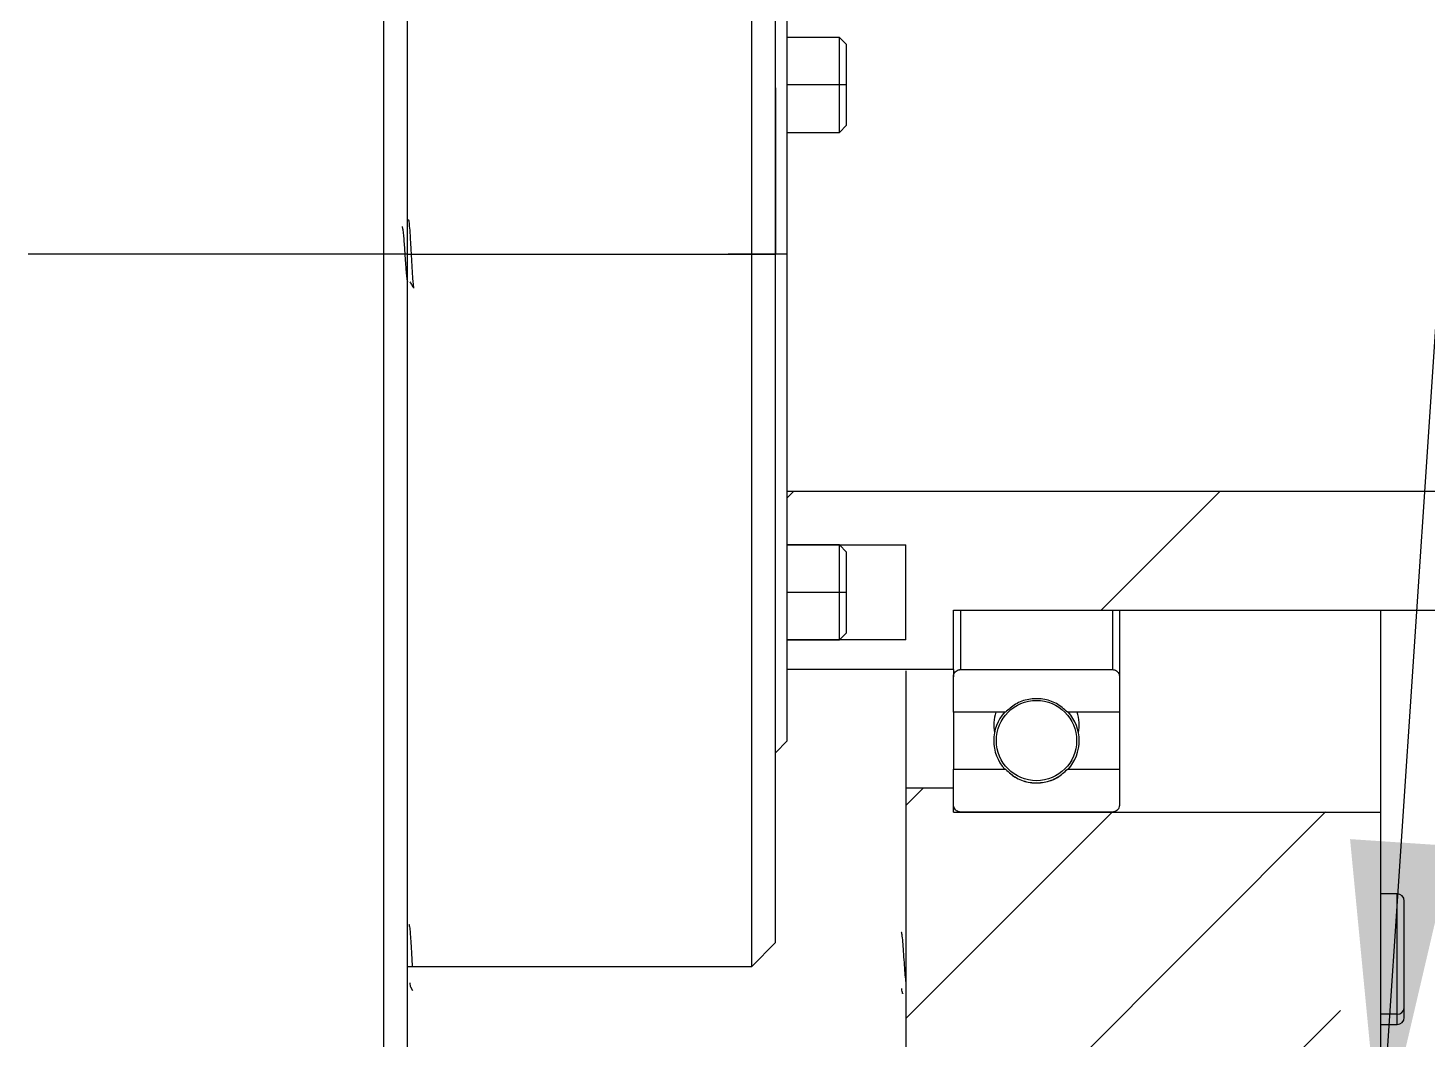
# Model space of a CAD drawing. Header units: millimetres. Extents: x 2 to 1187, y 2 to 839.
# Drawn here: x 599.64 to 614.39, y 748.34 to 759 of the extents above; entities that cross this region are included whole.
import ezdxf

# ---------------------------------------------------------------- set-up
doc = ezdxf.new("R2010")
doc.units = ezdxf.units.MM
doc.dimstyles.new('SLDDIMSTYLE0', dxfattribs={"dimtxt": 0.18, "dimasz": 3.302, "dimexe": 0, "dimexo": 0.0625, "dimgap": 0, "dimtad": 0, "dimtih": 1, "dimtoh": 1, "dimdec": 0, "dimrnd": 1e-09, "dimzin": 0, "dimdsep": 46, "dimtxsty": 'Standard', "dimsah": 1, "dimcen": 0.09, "dimadec": 0, "dimazin": 0, "dimtfac": 3.302, "dimtdec": 0, "dimtofl": 0, "dimtmove": 0, "dimatfit": 3, "dimfxl": 1, "dimfrac": 2, "dimtolj": 1, "dimtzin": 0, "dimarcsym": 0})

# ---------------------------------------------------------------- blocks, each defined once
blk = doc.blocks.new('SW_HATCH_0')
at = {"color": 0, "linetype": 'Continuous', "lineweight": 18}
for p, q in [((-65.632, 136.424), (-65.698, 136.358)), ((-61.142, 136.424), (-62.392, 135.174)), ((-64.267, 133.299), (-64.448, 133.118)), ((-62.272, 133.049), (-64.448, 130.873)), ((-60.027, 133.049), (-64.227, 128.849)), ((-59.871, 130.96), (-61.982, 128.849))]:
    blk.add_line(p, q, dxfattribs=at)

msp = doc.modelspace()

# ---------------------------------------------------------------- linework, layer by layer
at = {"color": 7, "linetype": 'Continuous', "lineweight": 25}
for p, q in [((608.1858, 758.8962), (607.6358, 758.8962)), ((608.2608, 758.8212), (608.1858, 758.8962)), ((608.1858, 758.3962), (607.6358, 758.3962)), ((608.2608, 758.3962), (608.1858, 758.3962)), ((607.6358, 757.8962), (608.1858, 757.8962)), ((608.1858, 757.8962), (608.2608, 757.9712)), ((603.3858, 756.6149), (599.6358, 756.6149)), ((603.6358, 756.6149), (603.3858, 756.6149)), ((603.6358, 756.6149), (607.2608, 756.6149)), ((607.5108, 756.6149), (607.0108, 756.6149)), ((607.2608, 756.6149), (607.5108, 756.6149)), ((607.6358, 756.6149), (607.5108, 756.6149)), ((638.8858, 754.1149), (607.6358, 754.1149)), ((608.1858, 753.5524), (607.6358, 753.5524)), ((607.6358, 753.5524), (608.8858, 753.5524)), ((608.2608, 753.4774), (608.1858, 753.5524)), ((608.8858, 752.5524), (608.8858, 753.5524)), ((608.1858, 753.0524), (607.6358, 753.0524)), ((608.2608, 753.0524), (608.1858, 753.0524)), ((609.3858, 752.8649), (638.8858, 752.8649)), ((609.3858, 752.2399), (609.3858, 752.8649)), ((609.4608, 752.8649), (609.4608, 752.2399)), ((611.0608, 752.8649), (611.0608, 752.2399)), ((611.1358, 752.8649), (611.1358, 752.1649)), ((613.8858, 752.8649), (613.8858, 750.7399)), ((607.6358, 752.5524), (608.1858, 752.5524)), ((608.8858, 752.5524), (607.6358, 752.5524)), ((608.1858, 752.5524), (608.2608, 752.6274)), ((609.3858, 752.2399), (607.6358, 752.2399)), ((608.8858, 752.2261), (608.8858, 750.9899)), ((609.3858, 752.2399), (609.3858, 752.1649)), ((609.3858, 752.2399), (609.3858, 752.1649)), ((609.3858, 751.7899), (609.3858, 752.1649)), ((609.4608, 752.2399), (611.0608, 752.2399)), ((611.1358, 752.1649), (611.1358, 751.7899)), ((609.9338, 751.7899), (609.3858, 751.7899)), ((611.1358, 751.7899), (610.5877, 751.7899)), ((607.5108, 751.3649), (607.6358, 751.4899)), ((609.3858, 751.1899), (609.9338, 751.1899)), ((609.3858, 750.8149), (609.3858, 751.1899)), ((609.9338, 751.1906), (609.9338, 751.1899)), ((610.5877, 751.1906), (610.5912, 751.1924)), ((610.5877, 751.1906), (610.5877, 751.1899)), ((610.5877, 751.1899), (611.1358, 751.1899)), ((611.1358, 751.1899), (611.1358, 750.8149)), ((608.8858, 750.9899), (608.8858, 746.5399)), ((609.3858, 750.9899), (608.8858, 750.9899)), ((609.3858, 750.7399), (609.3858, 750.9899)), ((609.3858, 750.7399), (613.8858, 750.7399)), ((611.0608, 750.7399), (609.4608, 750.7399)), ((613.8858, 750.7399), (613.8858, 747.29)), ((614.0608, 749.8778), (613.8858, 749.8778)), ((614.0608, 748.612), (614.0608, 749.8778)), ((614.1358, 748.6751), (614.1358, 749.8028)), ((607.2608, 749.1149), (607.5108, 749.3649)), ((603.6358, 749.1149), (607.2608, 749.1149)), ((603.6667, 748.8978), (603.6875, 748.862)), ((614.0608, 748.612), (613.8858, 748.612)), ((614.0608, 748.5028), (614.0608, 748.612)), ((614.1358, 748.5778), (614.1358, 748.6751)), ((613.8858, 748.5028), (614.0608, 748.5028))]:
    msp.add_line(p, q, dxfattribs=at)
at = {"color": 7, "linetype": 'Continuous', "lineweight": 25, "flags": 128}
for points in [[(611.1358, 752.8649), (611.1358, 752.7789), (611.1358, 752.311), (611.1358, 752.1649)], [(609.3858, 751.7899), (609.3858, 751.6029), (609.3858, 751.3748), (609.3858, 751.2363), (609.3858, 751.1899)], [(611.1358, 751.7899), (611.1358, 751.6029), (611.1358, 751.3748), (611.1358, 751.2363), (611.1358, 751.1899)]]:
    msp.add_lwpolyline(points, dxfattribs=at)
at = {"color": 7, "linetype": 'Continuous', "lineweight": 18}
msp.add_circle((623.8858, 756.6149), 27.2907, dxfattribs=at)
at = {"color": 7, "linetype": 'Continuous', "lineweight": 25}
msp.add_circle((610.2608, 751.4922), 0.4226, dxfattribs=at)
for centre, radius, start, end in [((610.2608, 751.4922), 0.45, 137.90522, 222.13523), ((610.2608, 751.6551), 0.45, 162.43411, 190.42533), ((610.2608, 751.4922), 0.45, 317.71555, 42.2278), ((610.2608, 751.6551), 0.45, 349.57468, 17.78612), ((614.0608, 749.8028), 0.075, 0, 90), ((614.0662, 748.6816), 0.0698, 265.49354, 354.6398), ((614.0608, 748.5778), 0.075, 270, 0)]:
    msp.add_arc(centre, radius, start, end, dxfattribs=at)
for points in [[(603.3858, 756.6149), (603.3858, 757.1385), (603.3858, 758.1857), (603.3858, 759.7296), (603.3858, 761.2202), (603.3858, 762.6321), (603.3858, 763.9409), (603.3858, 765.1244), (603.3858, 766.1624), (603.3858, 767.0368), (603.3858, 767.7338), (603.3858, 768.2367), (603.3858, 768.5555), (603.3858, 768.5951), (603.3858, 768.6149)], [(603.6358, 756.6149), (603.6358, 757.1276), (603.6358, 758.153), (603.6358, 759.6647), (603.6358, 761.1243), (603.6358, 762.5067), (603.6358, 763.7883), (603.6358, 764.9472), (603.6358, 765.9635), (603.6358, 766.8196), (603.6358, 767.5022), (603.6358, 767.9946), (603.6358, 768.3067), (603.6358, 768.3455), (603.6358, 768.3649)], [(607.2608, 756.6149), (607.2608, 757.1058), (607.2608, 758.0875), (607.2608, 759.5035), (607.2608, 760.8086), (607.2608, 761.9521), (607.2608, 762.8921), (607.2608, 763.5852), (607.2608, 764.0312), (607.2608, 764.087), (607.2608, 764.1149)], [(607.5108, 756.6149), (607.5108, 757.0894), (607.5108, 758.0384), (607.5108, 759.4072), (607.5108, 760.6688), (607.5108, 761.7742), (607.5108, 762.6828), (607.5108, 763.3529), (607.5108, 763.784), (607.5108, 763.8379), (607.5108, 763.8649)], [(607.6358, 756.6149), (607.6358, 756.9503), (607.6358, 757.6212), (607.6358, 758.5888), (607.6358, 759.4806), (607.6358, 760.262), (607.6358, 760.9043), (607.6358, 761.3779), (607.6358, 761.6827), (607.6358, 761.7208), (607.6358, 761.7399)], [(608.1858, 758.3962), (608.1858, 758.4617), (608.1858, 758.5927), (608.1858, 758.758), (608.1858, 758.8736), (608.1858, 758.8886), (608.1858, 758.8962)], [(608.2608, 758.3962), (608.2608, 758.4518), (608.2608, 758.5632), (608.2608, 758.7037), (608.2608, 758.802), (608.2608, 758.8148), (608.2608, 758.8212)], [(607.5108, 758.3649), (607.5108, 758.3386), (607.5108, 758.286), (607.5108, 757.8813), (607.5108, 757.3028), (607.5108, 756.8442), (607.5108, 756.6149)], [(608.1858, 757.8962), (608.1858, 757.9037), (608.1858, 757.9187), (608.1858, 758.0343), (608.1858, 758.1996), (608.1858, 758.3306), (608.1858, 758.3962)], [(608.2608, 757.9712), (608.2608, 757.9775), (608.2608, 757.9903), (608.2608, 758.0886), (608.2608, 758.2291), (608.2608, 758.3405), (608.2608, 758.3962)], [(603.3858, 744.6149), (603.3858, 744.6347), (603.3858, 744.6743), (603.3858, 744.9931), (603.3858, 745.496), (603.3858, 746.1931), (603.3858, 747.0674), (603.3858, 748.1054), (603.3858, 749.2889), (603.3858, 750.5977), (603.3858, 752.0096), (603.3858, 753.5002), (603.3858, 755.0441), (603.3858, 756.0913), (603.3858, 756.6149)], [(603.6358, 744.8649), (603.6358, 744.8843), (603.6358, 744.9231), (603.6358, 745.2352), (603.6358, 745.7276), (603.6358, 746.4102), (603.6358, 747.2663), (603.6358, 748.2827), (603.6358, 749.4415), (603.6358, 750.7231), (603.6358, 752.1055), (603.6358, 753.5651), (603.6358, 755.0768), (603.6358, 756.1022), (603.6358, 756.6149)], [(607.2608, 749.1149), (607.2608, 749.1428), (607.2608, 749.1986), (607.2608, 749.6446), (607.2608, 750.3378), (607.2608, 751.2777), (607.2608, 752.4212), (607.2608, 753.7263), (607.2608, 755.1423), (607.2608, 756.124), (607.2608, 756.6149)], [(607.5108, 749.3649), (607.5108, 749.3919), (607.5108, 749.4459), (607.5108, 749.877), (607.5108, 750.547), (607.5108, 751.4556), (607.5108, 752.561), (607.5108, 753.8226), (607.5108, 755.1914), (607.5108, 756.1404), (607.5108, 756.6149)], [(607.5108, 754.8649), (607.5108, 754.8912), (607.5108, 754.9438), (607.5108, 755.3485), (607.5108, 755.927), (607.5108, 756.3856), (607.5108, 756.6149)], [(607.6358, 751.4899), (607.6358, 751.509), (607.6358, 751.5471), (607.6358, 751.8519), (607.6358, 752.3255), (607.6358, 752.9678), (607.6358, 753.7492), (607.6358, 754.641), (607.6358, 755.6086), (607.6358, 756.2795), (607.6358, 756.6149)], [(608.1858, 753.0524), (608.1858, 753.1179), (608.1858, 753.249), (608.1858, 753.4142), (608.1858, 753.5299), (608.1858, 753.5449), (608.1858, 753.5524)], [(608.2608, 753.0524), (608.2608, 753.1081), (608.2608, 753.2195), (608.2608, 753.36), (608.2608, 753.4582), (608.2608, 753.471), (608.2608, 753.4774)], [(608.1858, 752.5524), (608.1858, 752.5599), (608.1858, 752.575), (608.1858, 752.6906), (608.1858, 752.8558), (608.1858, 752.9869), (608.1858, 753.0524)], [(608.2608, 752.6274), (608.2608, 752.6338), (608.2608, 752.6466), (608.2608, 752.7449), (608.2608, 752.8853), (608.2608, 752.9967), (608.2608, 753.0524)]]:
    msp.add_open_spline(points, degree=3, dxfattribs=at)
for points, knots in [([(603.639, 756.9769), (603.6397, 756.9786), (603.6423, 756.9845), (603.6471, 756.9665), (603.6536, 756.9134), (603.6595, 756.8314), (603.6647, 756.7457), (603.669, 756.6699), (603.6734, 756.5874), (603.6781, 756.5022), (603.683, 756.4194), (603.6881, 756.3459), (603.6935, 756.2863), (603.6971, 756.267), (603.699, 756.2571)], [0, 0, 0, 0, 0.03679081, 0.12995369, 0.23780361, 0.3602869, 0.42733689, 0.49808132, 0.572518, 0.6506446, 0.73245871, 0.81795777, 0.90713912, 1, 1, 1, 1]), ([(603.5778, 756.9059), (603.5801, 756.8974), (603.5845, 756.881), (603.5909, 756.8207), (603.5968, 756.748), (603.6023, 756.6701), (603.6073, 756.5951), (603.6119, 756.528), (603.6171, 756.457), (603.6225, 756.3941), (603.6276, 756.3523), (603.6308, 756.3355), (603.6324, 756.3293), (603.6329, 756.3276), (603.633, 756.3271)], [0, 0, 0, 0, 0.1235951, 0.2391148, 0.3465443, 0.4458699, 0.5370789, 0.6201597, 0.6951017, 0.8200628, 0.9126472, 0.9726657, 0.990426, 1, 1, 1, 1]), ([(603.6598, 756.3221), (603.6667, 756.3101), (603.6772, 756.292), (603.6877, 756.2739), (603.6913, 756.2677)], [0, 0, 0, 0, 0.661079, 1, 1, 1, 1]), ([(609.3858, 752.1649), (609.3858, 752.1665), (609.386, 752.1766), (609.3905, 752.1949), (609.4043, 752.2165), (609.4246, 752.2322), (609.4446, 752.2391), (609.4569, 752.2397), (609.4608, 752.2399)], [0, 0, 0, 0, 0.04177686, 0.25643205, 0.47108723, 0.68574242, 0.90039761, 1, 1, 1, 1]), ([(611.0608, 752.2399), (611.0679, 752.2393), (611.0835, 752.238), (611.1055, 752.2268), (611.1233, 752.2087), (611.134, 752.1869), (611.1352, 752.1717), (611.1358, 752.1649)], [0, 0, 0, 0, 0.182651, 0.3973132, 0.6119754, 0.8266377, 1, 1, 1, 1]), ([(610.5877, 751.7899), (610.5504, 751.8233), (610.4758, 751.8902), (610.3295, 751.9365), (610.1788, 751.9343), (610.0383, 751.8851), (609.9675, 751.8206), (609.9338, 751.7899)], [0, 0, 0, 0, 0.2034969, 0.4070935, 0.61069, 0.8142866, 1, 1, 1, 1]), ([(609.9294, 751.1924), (609.9283, 751.192), (609.926, 751.1911), (609.9311, 751.1908), (609.9338, 751.1906)], [0, 0, 0, 0, 0.4772122, 1, 1, 1, 1]), ([(609.9338, 751.1906), (609.9711, 751.1572), (610.0458, 751.0903), (610.192, 751.044), (610.3427, 751.0463), (610.4832, 751.0955), (610.554, 751.1599), (610.5877, 751.1906)], [0, 0, 0, 0, 0.2034953, 0.4070904, 0.6106826, 0.8142733, 1, 1, 1, 1]), ([(609.9338, 751.1899), (609.9711, 751.1565), (610.0458, 751.0896), (610.192, 751.0433), (610.3427, 751.0455), (610.4832, 751.0947), (610.554, 751.1592), (610.5877, 751.1899)], [0, 0, 0, 0, 0.2034969, 0.4070935, 0.61069, 0.8142866, 1, 1, 1, 1]), ([(609.4608, 750.7399), (609.4536, 750.7405), (609.438, 750.7418), (609.4161, 750.753), (609.3982, 750.7711), (609.3875, 750.7929), (609.3863, 750.8081), (609.3858, 750.8149)], [0, 0, 0, 0, 0.182651, 0.3973132, 0.6119754, 0.8266377, 1, 1, 1, 1]), ([(611.1358, 750.8149), (611.1357, 750.8133), (611.1355, 750.8032), (611.131, 750.7849), (611.1172, 750.7633), (611.097, 750.7476), (611.077, 750.7407), (611.0647, 750.7401), (611.0608, 750.7399)], [0, 0, 0, 0, 0.0417769, 0.256432, 0.4710872, 0.6857424, 0.9003976, 1, 1, 1, 1]), ([(603.6465, 749.5548), (603.6466, 749.5551), (603.6489, 749.5632), (603.6536, 749.5457), (603.6595, 749.4995), (603.6647, 749.434), (603.669, 749.3703), (603.6734, 749.2941), (603.6781, 749.2091), (603.6814, 749.1468), (603.6831, 749.1166), (603.6832, 749.1149)], [0, 0, 0, 0, 0.0065014, 0.1828945, 0.3832212, 0.4928843, 0.6085898, 0.7303342, 0.8581136, 0.991924, 1, 1, 1, 1]), ([(608.8335, 749.4787), (608.8344, 749.479), (608.8379, 749.4804), (608.8439, 749.4366), (608.8517, 749.3543), (608.8595, 749.2438), (608.8674, 749.1267), (608.8752, 749.0163), (608.8804, 748.9672), (608.883, 748.9426)], [0, 0, 0, 0, 0.0525755, 0.2104779, 0.368381, 0.5262847, 0.6841892, 0.8420942, 1, 1, 1, 1]), ([(603.6577, 748.9425), (603.6603, 748.922), (603.6633, 748.8988), (603.6663, 748.9006), (603.6666, 748.9008)], [0, 0, 0, 0, 0.8794015, 1, 1, 1, 1]), ([(608.8547, 748.8319), (608.853, 748.829), (608.8487, 748.8218), (608.8444, 748.8595), (608.8418, 748.8825)], [0, 0, 0, 0, 0.3907565, 1, 1, 1, 1])]:
    msp.add_open_spline(points, degree=3, knots=knots, dxfattribs=at)

# ---------------------------------------------------------------- block references
at = {"color": 7, "linetype": 'Continuous', "lineweight": 18}
msp.add_blockref('SW_HATCH_0', (673.3338, 617.6913), dxfattribs=at)

# ---------------------------------------------------------------- leaders
at = {"color": 7, "linetype": 'Continuous', "lineweight": 0}
msp.add_leader([(613.8858, 747.1237), (617.2209, 796.9909)], dimstyle='SLDDIMSTYLE0', dxfattribs=at)

doc.saveas('drawing.dxf')
